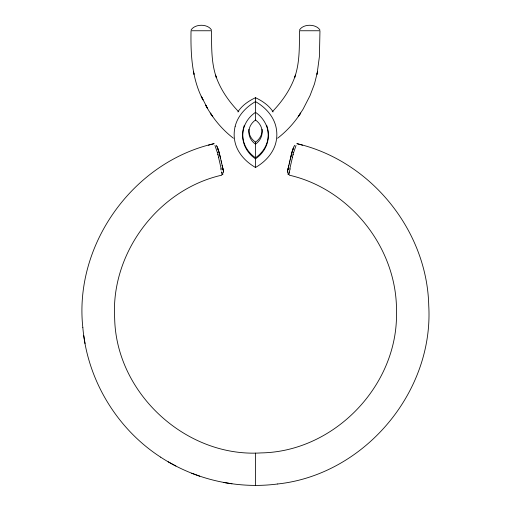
<?xml version="1.0" encoding="UTF-8"?>
<svg xmlns="http://www.w3.org/2000/svg" width="511" height="511" viewBox="0 0 511 511"><rect width="100%" height="100%" fill="white"/><g stroke="black" fill="none" stroke-linecap="round" stroke-linejoin="round"><path stroke-width="0.77" d="M287.744 172.654C287.623 173.05 287.335 170.661 287.834 169.939M288.792 173.989L288.913 174.583M287.508 171.939L287.533 171.549M223.492 171.971L223.256 172.661M288.798 173.861L289.009 172.597M287.559 171.396L287.623 171M316.992 74.37L317.484 71.885L314.469 83.97L310.005 95.672L303.068 109.194L298.226 116.629L300.711 113.008M289.041 172.418L289.437 170.482M317.076 73.98L319.426 56.414L319.963 30.756L299.452 30.756C299.35 46.392 299.906 62.546 294.636 77.512L294.802 77.014C290.114 90.179 281.868 101.804 272.235 111.82M287.808 170.074L287.891 169.697M288.364 167.499L288.153 168.464A29.178 4.292 -76.8 0 0 287.885 169.818M289.756 169.02L292.369 157.695M288.472 167.033L288.345 167.582M288.53 166.752L288.658 166.196M288.428 167.225L288.555 166.663M288.785 165.641L289.137 164.095M288.613 166.382L288.804 165.545M289.124 164.14L289.392 162.971M289.526 162.409L289.386 163.015M289.513 162.453L289.654 161.846M289.577 162.172L289.718 161.565M289.711 161.61L289.782 161.284M289.903 160.773L290.178 159.604M289.775 161.329L289.916 160.722M290.171 159.649L290.446 158.487M290.433 158.531L290.714 157.369A76.12 11.708 -76.8 0 1 291.353 154.552M290.976 156.296L291.526 154.054M293.065 154.846L293.205 154.296M291.519 154.079L291.596 153.785A29.076 4.35 -76.7 0 1 291.947 152.329L291.992 152.221M291.583 153.817L292.356 150.866M293.659 152.489L296.041 145.437M292.024 152.099L292.266 151.186M292.343 150.905L293.301 148.133M292.541 150.221L292.854 149.269M294.636 77.512L295.435 75.136L295.275 75.615M292.873 149.218L293.18 148.42M299.561 29.9C303.393 23.64 316.009 23.806 319.873 29.893M191.127 29.893C194.991 23.806 207.607 23.64 211.439 29.9M293.282 148.171L293.87 146.874M294.63 145.265L294.017 146.58M222.087 174.583L222.208 174.015M222.055 174.628L221.825 174.947M237.87 111.896C242.042 105.426 248.633 100.929 255.5 97.703C262.367 100.922 268.958 105.426 273.13 111.896M300.276 113.64C294.17 123.055 286.435 131.41 277.55 138.264M223.083 173.906L222.847 174.213M208.418 145.194L214.135 143.642C132.962 161.993 73.737 244.884 82.839 327.621M221.595 175.203C157.931 189.76 110.593 253.162 114.662 318.327C116.144 393.413 186.164 457.741 261.102 452.906C334.398 451.718 398.197 385.326 396.479 312.042C397.507 248.972 350.891 189.357 289.405 175.203M277.716 483.974C364.164 474.713 433.858 392.314 428.742 305.546C427.075 230.116 370.36 160.607 296.865 143.642L302.582 145.194M277.716 483.974C237.136 489.302 194.851 479.599 160.633 457.147M223.952 482.505L231.975 483.796M191.689 473.231L199.724 476.182M168.17 461.797L175.873 466.032M160.633 457.141C116.764 428.774 87.279 379.673 82.839 327.621M233.45 138.264C221.934 129.43 212.499 117.996 205.703 105.189L207.594 108.543L201.251 96.196L202.988 99.894C191.797 78.694 190.603 54.223 191.037 30.756L211.548 30.756C211.65 46.392 211.094 62.546 216.364 77.512L216.198 77.014C220.886 90.179 229.132 101.804 238.765 111.82M287.949 173.951L287.987 173.995M287.885 173.868L288.153 174.213M289.105 174.845L288.958 174.647M210.289 113.008L212.774 116.629L210.724 113.64M216.37 145.265L217.022 146.651M216.951 146.504L217.213 147.053M217.22 147.072L217.718 148.171M214.933 145.38L217.341 152.489M217.699 148.133L218.491 150.336M217.82 148.42L218.127 149.218M218.146 149.269L218.395 150.004M215.725 75.615L215.565 75.136L216.364 77.512M218.51 150.394L218.657 150.905M218.644 150.866L219.117 152.629M218.708 151.077L219.008 152.221M219.021 152.252L219.053 152.38A29.076 4.35 76.7 0 1 219.417 153.779L220.567 158.531M219.181 152.878L219.411 153.811M219.475 154.054L219.615 154.635M217.795 154.296L217.935 154.846M218.631 157.695L221.244 169.02M220.554 158.487L221.097 160.773M221.084 160.722L221.225 161.329M221.218 161.284L221.423 162.172M221.346 161.846L221.614 163.015M221.608 162.971L222.132 165.264M222.119 165.219L222.215 165.641M222.196 165.545L222.47 166.752M222.445 166.663L222.713 167.864M222.694 167.761L222.847 168.464A29.178 4.292 76.8 0 1 223.115 169.818M223.109 169.697L223.179 170.016M223.192 170.067L223.486 171.843L223.46 171.517M222.03 172.795L221.915 172.22M222.049 172.878L222.202 173.861M194.008 74.37L193.516 71.885L193.925 73.98M223.364 170.942L223.441 171.377M83.747 335.567L85.037 343.584M255.5 97.703L255.5 120.047A16.576 15.043 0 0 0 255.5 144.115A16.576 15.043 0 0 0 255.5 120.047M262.105 129.251A16.576 15.043 0 0 1 255.5 142.135L255.5 167.608M255.5 453.116L255.5 485.437M255.5 142.135A16.576 15.043 0 0 1 248.895 129.251M244.379 125.208A32.021 29.057 0 0 0 255.5 157.765A32.021 29.057 0 0 0 266.621 125.208M288.044 169.607A8.476 0.773 -89.2 0 1 288 168.796M292.637 150.489A11.9 0.613 -70.3 0 1 293.059 149.448M290.58 157.976A79.882 12.296 -76.8 0 1 290.989 156.302M287.853 169.716A31.944 4.778 -76.8 0 1 288.217 168.03M289.328 173.146A10.431 1.092 -78.4 0 1 289.411 171.881M289.916 170.08A29.766 3.034 -77.1 0 1 290.197 168.777M292.292 157.656A76.867 11.536 -76.8 0 1 292.995 154.788M293.103 154.201A32.104 4.318 -76.7 0 1 293.576 152.342M223 168.796A8.476 0.773 89.2 0 1 222.956 169.607M219.647 154.552A76.12 11.708 76.8 0 1 220.324 157.35M217.942 149.448A11.9 0.613 70.3 0 1 218.363 150.489M222.777 168.03A31.867 4.765 76.8 0 1 223.141 169.716M221.589 171.881A10.431 1.092 78.4 0 1 221.672 173.146M220.803 168.777A29.766 3.034 77.1 0 1 221.084 170.08M218.005 154.788A76.867 11.536 76.8 0 1 218.708 157.656M217.424 152.342A32.104 4.318 76.7 0 1 217.897 154.201M235.181 126.274L234.811 127.903A41.021 37.226 0 0 0 234.811 141.17C236.555 150.221 242.393 158.001 249.592 163.526A51.739 46.948 0 0 0 255.5 167.467A51.739 46.948 0 0 0 261.408 163.526C268.607 158.001 274.445 150.221 276.189 141.17A41.021 37.226 0 0 0 276.189 127.903C274.445 118.859 268.607 111.072 261.408 105.547A51.739 46.948 0 0 0 255.5 101.606A51.739 46.948 0 0 0 249.592 105.547C242.834 110.753 237.264 117.888 235.181 126.274M255.5 112.331A32.021 29.057 0 0 0 255.5 158.825A32.021 29.057 0 0 0 255.5 112.331"/></g></svg>
